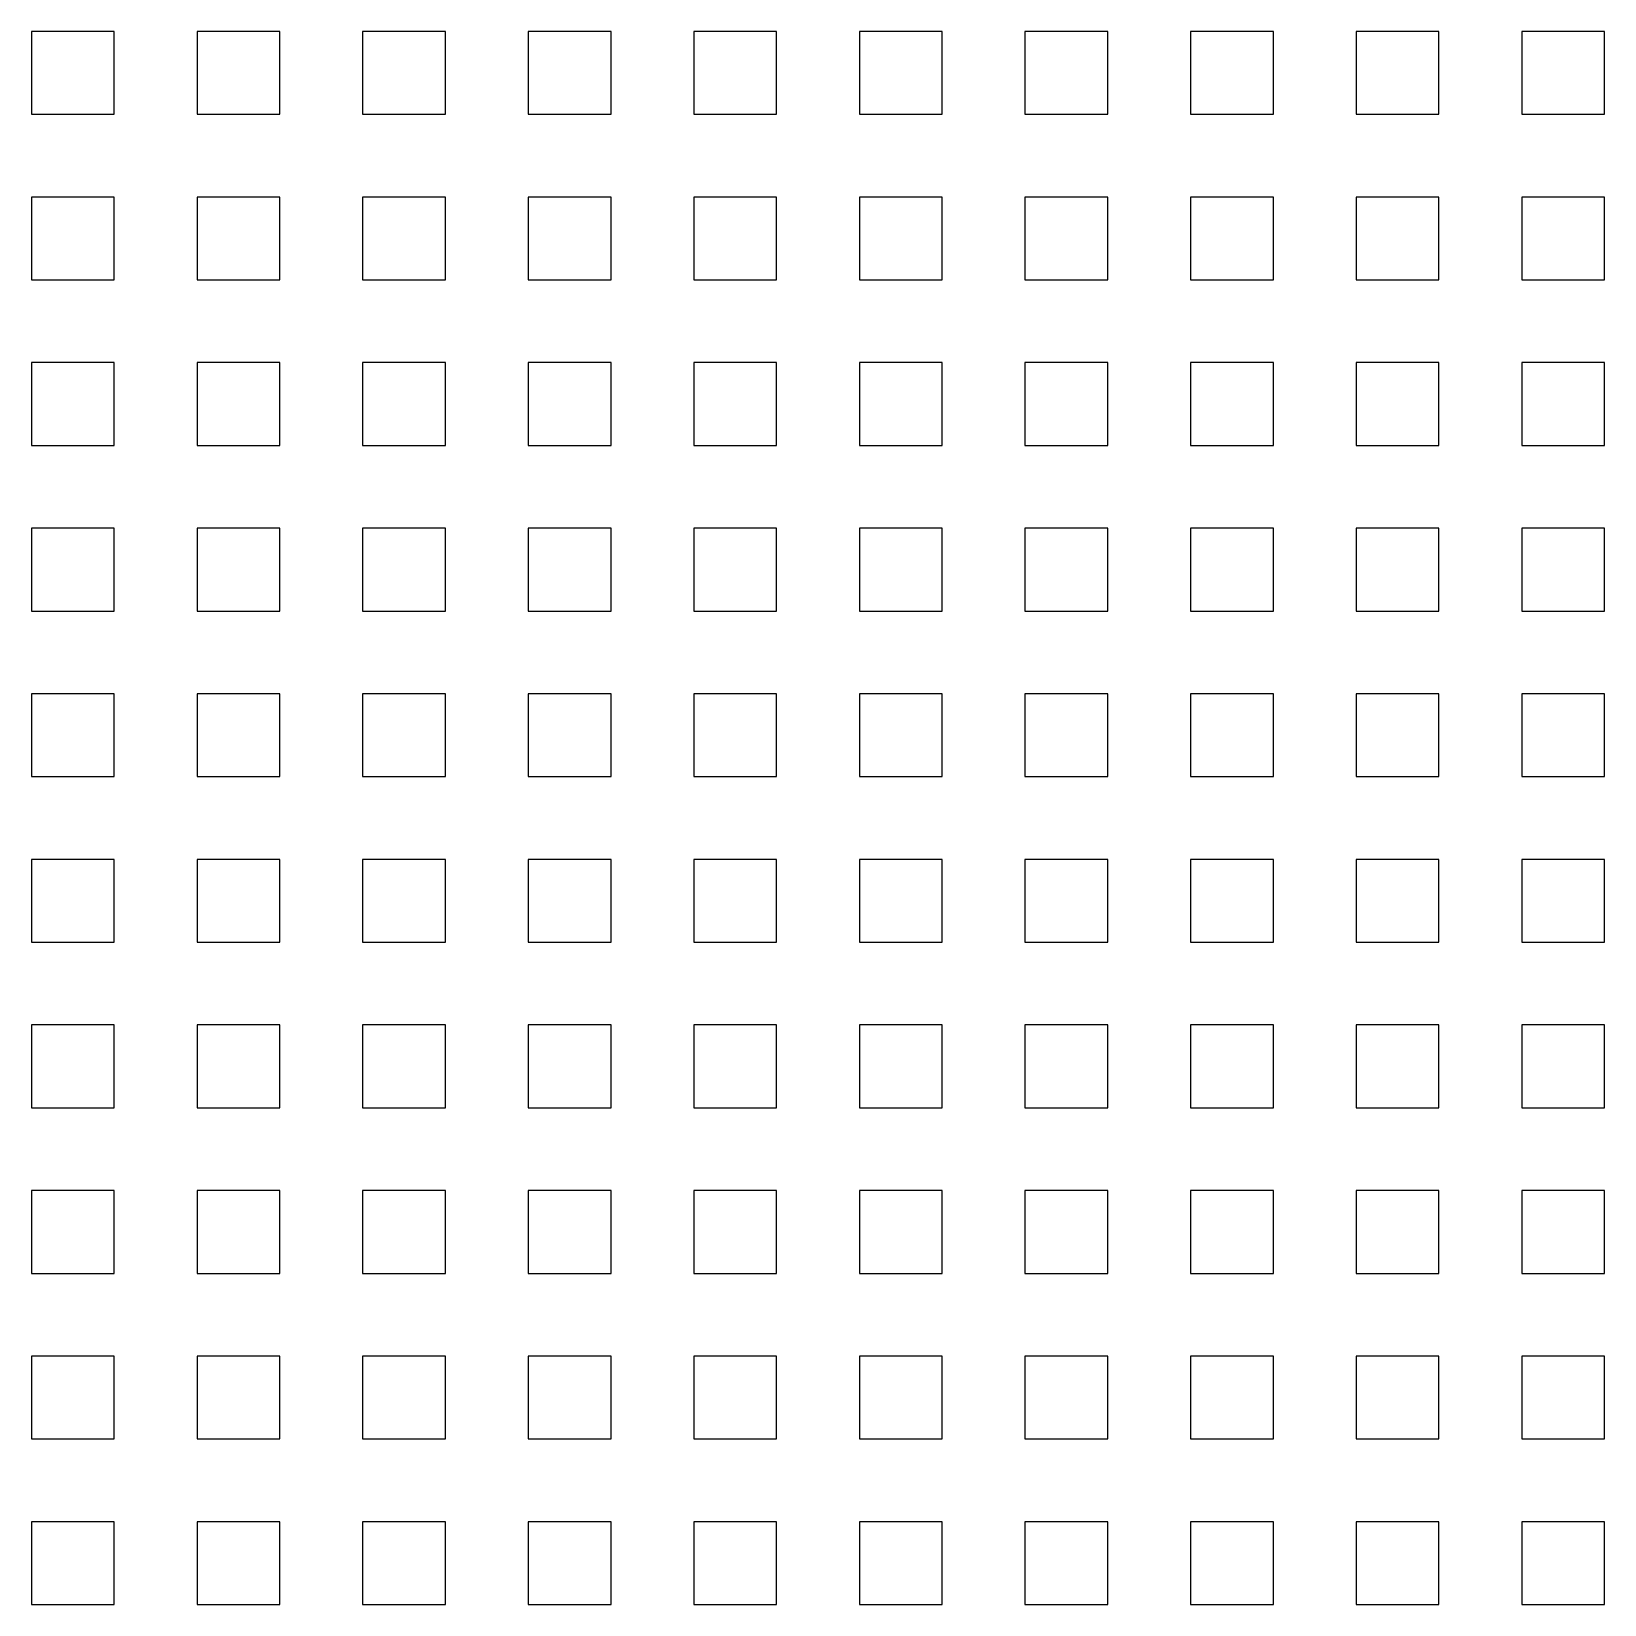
# Model space of a CAD drawing. Header units: millimetres. Extents: x 0 to 95, y -5 to 90.
import ezdxf

# ---------------------------------------------------------------- set-up
doc = ezdxf.new("R2010")
doc.units = ezdxf.units.MM
doc.layers.get('0').update_dxf_attribs({"linetype": 'CONTINUOUS'})

msp = doc.modelspace()

# ---------------------------------------------------------------- linework, layer by layer
for points in [[(5, 85), (5, 90), (0, 90), (0, 85)], [(15, 85), (15, 90), (10, 90), (10, 85)], [(25, 85), (25, 90), (20, 90), (20, 85)], [(35, 85), (35, 90), (30, 90), (30, 85)], [(45, 85), (45, 90), (40, 90), (40, 85)], [(55, 85), (55, 90), (50, 90), (50, 85)], [(65, 85), (65, 90), (60, 90), (60, 85)], [(75, 85), (75, 90), (70, 90), (70, 85)], [(85, 85), (85, 90), (80, 90), (80, 85)], [(95, 85), (95, 90), (90, 90), (90, 85)], [(5, 75), (5, 80), (0, 80), (0, 75)], [(15, 75), (15, 80), (10, 80), (10, 75)], [(25, 75), (25, 80), (20, 80), (20, 75)], [(35, 75), (35, 80), (30, 80), (30, 75)], [(45, 75), (45, 80), (40, 80), (40, 75)], [(55, 75), (55, 80), (50, 80), (50, 75)], [(65, 75), (65, 80), (60, 80), (60, 75)], [(75, 75), (75, 80), (70, 80), (70, 75)], [(85, 75), (85, 80), (80, 80), (80, 75)], [(95, 75), (95, 80), (90, 80), (90, 75)], [(5, 65), (5, 70), (0, 70), (0, 65)], [(15, 65), (15, 70), (10, 70), (10, 65)], [(25, 65), (25, 70), (20, 70), (20, 65)], [(35, 65), (35, 70), (30, 70), (30, 65)], [(45, 65), (45, 70), (40, 70), (40, 65)], [(55, 65), (55, 70), (50, 70), (50, 65)], [(65, 65), (65, 70), (60, 70), (60, 65)], [(75, 65), (75, 70), (70, 70), (70, 65)], [(85, 65), (85, 70), (80, 70), (80, 65)], [(95, 65), (95, 70), (90, 70), (90, 65)], [(5, 55), (5, 60), (0, 60), (0, 55)], [(15, 55), (15, 60), (10, 60), (10, 55)], [(25, 55), (25, 60), (20, 60), (20, 55)], [(35, 55), (35, 60), (30, 60), (30, 55)], [(45, 55), (45, 60), (40, 60), (40, 55)], [(55, 55), (55, 60), (50, 60), (50, 55)], [(65, 55), (65, 60), (60, 60), (60, 55)], [(75, 55), (75, 60), (70, 60), (70, 55)], [(85, 55), (85, 60), (80, 60), (80, 55)], [(95, 55), (95, 60), (90, 60), (90, 55)], [(5, 45), (5, 50), (0, 50), (0, 45)], [(15, 45), (15, 50), (10, 50), (10, 45)], [(25, 45), (25, 50), (20, 50), (20, 45)], [(35, 45), (35, 50), (30, 50), (30, 45)], [(45, 45), (45, 50), (40, 50), (40, 45)], [(55, 45), (55, 50), (50, 50), (50, 45)], [(65, 45), (65, 50), (60, 50), (60, 45)], [(75, 45), (75, 50), (70, 50), (70, 45)], [(85, 45), (85, 50), (80, 50), (80, 45)], [(95, 45), (95, 50), (90, 50), (90, 45)], [(5, 35), (5, 40), (0, 40), (0, 35)], [(15, 35), (15, 40), (10, 40), (10, 35)], [(25, 35), (25, 40), (20, 40), (20, 35)], [(35, 35), (35, 40), (30, 40), (30, 35)], [(45, 35), (45, 40), (40, 40), (40, 35)], [(55, 35), (55, 40), (50, 40), (50, 35)], [(65, 35), (65, 40), (60, 40), (60, 35)], [(75, 35), (75, 40), (70, 40), (70, 35)], [(85, 35), (85, 40), (80, 40), (80, 35)], [(95, 35), (95, 40), (90, 40), (90, 35)], [(5, 25), (5, 30), (0, 30), (0, 25)], [(15, 25), (15, 30), (10, 30), (10, 25)], [(25, 25), (25, 30), (20, 30), (20, 25)], [(35, 25), (35, 30), (30, 30), (30, 25)], [(45, 25), (45, 30), (40, 30), (40, 25)], [(55, 25), (55, 30), (50, 30), (50, 25)], [(65, 25), (65, 30), (60, 30), (60, 25)], [(75, 25), (75, 30), (70, 30), (70, 25)], [(85, 25), (85, 30), (80, 30), (80, 25)], [(95, 25), (95, 30), (90, 30), (90, 25)], [(5, 15), (5, 20), (0, 20), (0, 15)], [(15, 15), (15, 20), (10, 20), (10, 15)], [(25, 15), (25, 20), (20, 20), (20, 15)], [(35, 15), (35, 20), (30, 20), (30, 15)], [(45, 15), (45, 20), (40, 20), (40, 15)], [(55, 15), (55, 20), (50, 20), (50, 15)], [(65, 15), (65, 20), (60, 20), (60, 15)], [(75, 15), (75, 20), (70, 20), (70, 15)], [(85, 15), (85, 20), (80, 20), (80, 15)], [(95, 15), (95, 20), (90, 20), (90, 15)], [(5, 5), (5, 10), (0, 10), (0, 5)], [(15, 5), (15, 10), (10, 10), (10, 5)], [(25, 5), (25, 10), (20, 10), (20, 5)], [(35, 5), (35, 10), (30, 10), (30, 5)], [(45, 5), (45, 10), (40, 10), (40, 5)], [(55, 5), (55, 10), (50, 10), (50, 5)], [(65, 5), (65, 10), (60, 10), (60, 5)], [(75, 5), (75, 10), (70, 10), (70, 5)], [(85, 5), (85, 10), (80, 10), (80, 5)], [(95, 5), (95, 10), (90, 10), (90, 5)], [(5, 0), (0, 0), (0, -5), (5, -5)], [(15, -5), (15, 0), (10, 0), (10, -5)], [(25, -5), (25, 0), (20, 0), (20, -5)], [(35, -5), (35, 0), (30, 0), (30, -5)], [(45, -5), (45, 0), (40, 0), (40, -5)], [(55, -5), (55, 0), (50, 0), (50, -5)], [(65, -5), (65, 0), (60, 0), (60, -5)], [(75, -5), (75, 0), (70, 0), (70, -5)], [(85, -5), (85, 0), (80, 0), (80, -5)], [(95, -5), (95, 0), (90, 0), (90, -5)]]:
    msp.add_lwpolyline(points, close=True)

doc.saveas('drawing.dxf')
